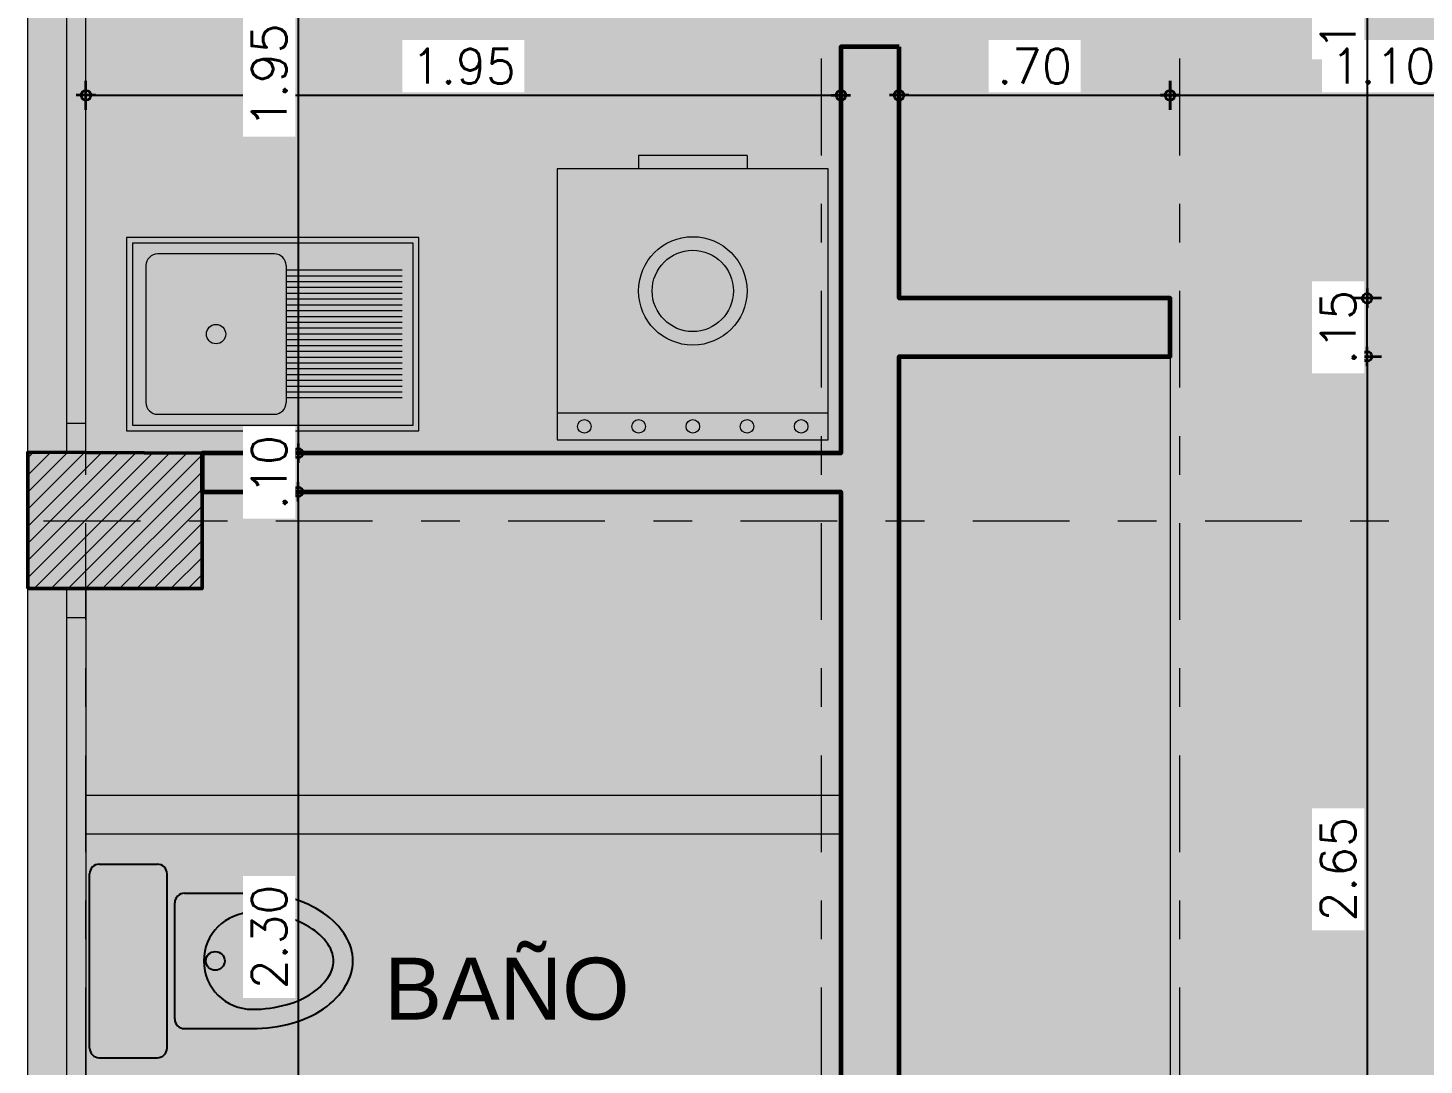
# Model space of a CAD drawing. Header units: metres. Extents: x -50 to 76, y -61 to 14.
# Drawn here: x -19.534 to -15.928, y 0.019 to 2.699 of the extents above; entities that cross this region are included whole.
import ezdxf

# ---------------------------------------------------------------- set-up
doc = ezdxf.new("R2010")
doc.units = ezdxf.units.M
doc.header["$MEASUREMENT"] = 0
doc.linetypes.add('CENTERX2', pattern=[4, 2.5, -0.5, 0.5, -0.5])
doc.linetypes.add('DASHDOT2', pattern=[0.5, 0.25, -0.125, 0, -0.125])
for name, color, linetype, lineweight in [('1 AREAS', 65, 'Continuous', 50), ('1 AREAS HACH', 250, 'Continuous', 9), ('1 CLOSETS', 71, 'Continuous', 18), ('1 COLUMNAS', 1, 'Continuous', 50), ('1 MUEBLES', 46, 'Continuous', 18), ('1 MUROS', 255, 'Continuous', 60), ('1 RELLENO COLUMNAS', 225, 'Continuous', 18), ('1 TEXTOS', 4, 'Continuous', 20), ('1 VENTANAS', 2, 'Continuous', 18), ('COTAS', 251, 'Continuous', 35), ('EJES', 251, 'CENTERX2', 0)]:
    doc.layers.add(name, color=color, linetype=linetype, lineweight=lineweight)
doc.styles.add('cotas', font='romans.shx')
doc.styles.add('Estilo_Generado_1', font='arial.ttf')
doc.dimstyles.new('COT-50', dxfattribs={"dimscale": 0.5, "dimtxt": 0.18, "dimasz": 0.05, "dimexe": 0.08, "dimexo": 0.1, "dimgap": 0.06, "dimtad": 1, "dimzin": 4, "dimdsep": 46, "dimtxsty": 'cotas', "dimblk1": 'COTA', "dimblk2": 'COTA', "dimsah": 1, "dimcen": 0.09, "dimse1": 1, "dimse2": 1, "dimclrd": 256, "dimclre": 253, "dimclrt": 14, "dimadec": 0, "dimazin": 0, "dimtfac": 1, "dimtix": 1, "dimtmove": 0, "dimatfit": 3, "dimldrblk": 'COTA', "dimfxl": 1, "dimtfill": 1, "dimtfillclr": 256, "dimtolj": 1, "dimtzin": 12, "dimarcsym": 0})

# ---------------------------------------------------------------- blocks, each defined once
blk = doc.blocks.new('water 01')
for p, q in [((0, -0.225), (0, 0.225)), ((0.025, 0.25), (0.175, 0.25)), ((0.2, -0.225), (0.2, 0.225)), ((0.22, -0.15), (0.22, 0.15)), ((0.245, 0.175), (0.42, 0.175)), ((0.245, -0.175), (0.42, -0.175)), ((0.025, -0.25), (0.175, -0.25))]:
    blk.add_line(p, q)
for points in [[(0.42, -0.175, 0.068078), (0.5234, -0.1609, 0.080305), (0.6038, -0.1237, 0.107082), (0.6622, -0.063, 0.138798), (0.68, 0, 0.138798), (0.6622, 0.063, 0.107082), (0.6038, 0.1237, 0.080305), (0.5234, 0.1609, 0.068078), (0.42, 0.175, 0.068078)], [(0.42, -0.125, 0.068078), (0.51, -0.1127, 0.080305), (0.5759, -0.0823, 0.107082), (0.6196, -0.0368, 0.138798), (0.63, 0, 0.138798), (0.6196, 0.0368, 0.107082), (0.5759, 0.0823, 0.080305), (0.51, 0.1127, 0.068078), (0.42, 0.125, 0.068078)]]:
    blk.add_lwpolyline(points, format="xyb")
blk.add_circle((0.3247, 0), 0.0243)
for centre, radius, start, end in [((0.025, 0.225), 0.025, 90, 180), ((0.175, 0.225), 0.025, 0, 90), ((0.245, 0.15), 0.025, 90, 180), ((0.42, 0), 0.125, 90, 270), ((0.245, -0.15), 0.025, 180, 270), ((0.025, -0.225), 0.025, 180, 270), ((0.175, -0.225), 0.025, 270, 0)]:
    blk.add_arc(centre, radius, start, end)
blk = doc.blocks.new('Muko05pl')
at = {"color": 0, "linetype": 'ByBlock'}
for p, q in [((0.35, -0.025), (-0.35, -0.025)), ((-0.35, -0.025), (-0.35, -0.725)), ((0.35, -0.725), (0.35, -0.025)), ((0.35, -0.095), (-0.35, -0.095)), ((-0.35, -0.725), (0.35, -0.725)), ((-0.14, -0.76), (-0.14, -0.725)), ((0.14, -0.76), (0.14, -0.725)), ((-0.14, -0.76), (0.14, -0.76))]:
    blk.add_line(p, q, dxfattribs=at)
for centre, radius in [((-0.28, -0.06), 0.0175), ((-0.14, -0.06), 0.0175), ((0, -0.06), 0.0175), ((0.14, -0.06), 0.0175), ((0.28, -0.06), 0.0175), ((0, -0.41), 0.14), ((0, -0.41), 0.105)]:
    blk.add_circle(centre, radius, dxfattribs=at)
blk = doc.blocks.new('LAVAD-1P')
at = {"color": 0, "ltscale": 0.2}
for p, q in [((0.5, 0.3775), (0, 0.3775)), ((0, 0.3775), (0, -0.3775)), ((0.485, 0.3625), (0.015, 0.3625)), ((0.015, 0.3625), (0.015, -0.3625)), ((0.485, -0.3625), (0.485, 0.3625)), ((0.5, -0.3775), (0.5, 0.3775)), ((0.085, 0.3345), (0.085, 0.0345)), ((0.1, 0.3345), (0.1, 0.0345)), ((0.115, 0.3345), (0.115, 0.0345)), ((0.13, 0.3345), (0.13, 0.0345)), ((0.145, 0.3345), (0.145, 0.0345)), ((0.16, 0.3345), (0.16, 0.0345)), ((0.175, 0.3345), (0.175, 0.0345)), ((0.19, 0.3345), (0.19, 0.0345)), ((0.205, 0.3345), (0.205, 0.0345)), ((0.22, 0.3345), (0.22, 0.0345)), ((0.235, 0.3345), (0.235, 0.0345)), ((0.25, 0.3345), (0.25, 0.0345)), ((0.265, 0.3345), (0.265, 0.0345)), ((0.28, 0.3345), (0.28, 0.0345)), ((0.295, 0.3345), (0.295, 0.0345)), ((0.31, 0.3345), (0.31, 0.0345)), ((0.325, 0.3345), (0.325, 0.0345)), ((0.34, 0.3345), (0.34, 0.0345)), ((0.355, 0.3345), (0.355, 0.0345)), ((0.37, 0.3345), (0.37, 0.0345)), ((0.385, 0.3345), (0.385, 0.0345)), ((0.4, 0.3345), (0.4, 0.0345)), ((0.415, 0.3345), (0.415, 0.0345)), ((0.043, 0.0045), (0.043, -0.2975)), ((0.073, 0.0345), (0.427, 0.0345)), ((0.457, -0.2975), (0.457, 0.0045)), ((0.073, -0.3275), (0.427, -0.3275)), ((0, -0.3775), (0.5, -0.3775)), ((0.015, -0.3625), (0.485, -0.3625))]:
    blk.add_line(p, q, dxfattribs=at)
blk.add_circle((0.25, -0.1465), 0.025, dxfattribs=at)
for centre, start, end in [((0.073, 0.0045), 90, 180), ((0.427, 0.0045), 360, 90), ((0.073, -0.2975), 180, 270), ((0.427, -0.2975), 270, 360)]:
    blk.add_arc(centre, 0.03, start, end, dxfattribs=at)
blk = doc.blocks.new('COTA')
for p, q in [((0, 1.5), (0, -1.5)), ((-1, 0), (1, 0))]:
    blk.add_line(p, q)
blk.add_circle((0, 0), 0.5)
blk = doc.blocks.new('*D48')
at = {"layer": 'COTAS', "lineweight": -2, "transparency": 16777216}
blk.add_line((-19.5095, 7.1419), (0.2405, 7.1419), dxfattribs=at)
at = {"layer": 'Defpoints', "color": 0, "transparency": 16777216}
for p in [(0.2655, 7.1419), (-19.5345, 4.75), (0.2655, 0.15)]:
    blk.add_point(p, dxfattribs=at)
at = {"layer": 'COTAS', "lineweight": -2, "transparency": 16777216, "xscale": 0.025, "yscale": 0.025, "zscale": 0.025, "rotation": 180}
blk.add_blockref('COTA', (-19.5345, 7.1419), dxfattribs=at)
at = {"layer": 'COTAS', "lineweight": -2, "transparency": 16777216, "xscale": 0.025, "yscale": 0.025, "zscale": 0.025}
blk.add_blockref('COTA', (0.2655, 7.1419), dxfattribs=at)
at = {"layer": 'COTAS', "color": 14, "transparency": 16777216, "insert": (-9.6024, 7.2169), "char_height": 0.09, "attachment_point": 5, "style": 'cotas', "bg_fill": 3, "box_fill_scale": 1.25, "bg_fill_color": 256, "bg_fill_true_color": 13158600, "bg_fill_transparency": 0}
blk.add_mtext('\\A1;19.80', dxfattribs=at)
blk = doc.blocks.new('*D65')
at = {"layer": 'COTAS', "lineweight": -2, "transparency": 16777216}
blk.add_line((-19.3595, 2.5245), (-17.4595, 2.5245), dxfattribs=at)
at = {"layer": 'Defpoints', "color": 0, "transparency": 16777216}
for p in [(-17.4345, 2.5245), (-19.3845, 1.6027), (-17.4345, 1.6)]:
    blk.add_point(p, dxfattribs=at)
at = {"layer": 'COTAS', "lineweight": -2, "transparency": 16777216, "xscale": 0.025, "yscale": 0.025, "zscale": 0.025, "rotation": 180}
blk.add_blockref('COTA', (-19.3845, 2.5245), dxfattribs=at)
at = {"layer": 'COTAS', "lineweight": -2, "transparency": 16777216, "xscale": 0.025, "yscale": 0.025, "zscale": 0.025}
blk.add_blockref('COTA', (-17.4345, 2.5245), dxfattribs=at)
at = {"layer": 'COTAS', "color": 14, "transparency": 16777216, "insert": (-18.4095, 2.5995), "char_height": 0.09, "attachment_point": 5, "style": 'cotas', "bg_fill": 3, "box_fill_scale": 1.25, "bg_fill_color": 256, "bg_fill_true_color": 13158600, "bg_fill_transparency": 0}
blk.add_mtext('\\A1;1.95', dxfattribs=at)
blk = doc.blocks.new('*D66')
at = {"layer": 'COTAS', "lineweight": -2, "transparency": 16777216}
blk.add_line((-17.2595, 2.5245), (-16.6095, 2.5245), dxfattribs=at)
at = {"layer": 'Defpoints', "color": 0, "transparency": 16777216}
for p in [(-16.5845, 2.5245), (-17.2845, 2), (-16.5845, 2)]:
    blk.add_point(p, dxfattribs=at)
at = {"layer": 'COTAS', "lineweight": -2, "transparency": 16777216, "xscale": 0.025, "yscale": 0.025, "zscale": 0.025, "rotation": 180}
blk.add_blockref('COTA', (-17.2845, 2.5245), dxfattribs=at)
at = {"layer": 'COTAS', "lineweight": -2, "transparency": 16777216, "xscale": 0.025, "yscale": 0.025, "zscale": 0.025}
blk.add_blockref('COTA', (-16.5845, 2.5245), dxfattribs=at)
at = {"layer": 'COTAS', "color": 14, "transparency": 16777216, "insert": (-16.9345, 2.5995), "char_height": 0.09, "attachment_point": 5, "style": 'cotas', "bg_fill": 3, "box_fill_scale": 1.25, "bg_fill_color": 256, "bg_fill_true_color": 13158600, "bg_fill_transparency": 0}
blk.add_mtext('\\A1;.70', dxfattribs=at)
blk = doc.blocks.new('*D67')
at = {"layer": 'COTAS', "lineweight": -2, "transparency": 16777216}
blk.add_line((-16.5595, 2.5245), (-15.5095, 2.5245), dxfattribs=at)
at = {"layer": 'Defpoints', "color": 0, "transparency": 16777216}
for p in [(-15.4845, 2.5245), (-15.4845, 2.3), (-16.5845, 2)]:
    blk.add_point(p, dxfattribs=at)
at = {"layer": 'COTAS', "lineweight": -2, "transparency": 16777216, "xscale": 0.025, "yscale": 0.025, "zscale": 0.025, "rotation": 180}
blk.add_blockref('COTA', (-16.5845, 2.5245), dxfattribs=at)
at = {"layer": 'COTAS', "lineweight": -2, "transparency": 16777216, "xscale": 0.025, "yscale": 0.025, "zscale": 0.025}
blk.add_blockref('COTA', (-15.4845, 2.5245), dxfattribs=at)
at = {"layer": 'COTAS', "color": 14, "transparency": 16777216, "insert": (-16.0345, 2.5995), "char_height": 0.09, "attachment_point": 5, "style": 'cotas', "bg_fill": 3, "box_fill_scale": 1.25, "bg_fill_color": 256, "bg_fill_true_color": 13158600, "bg_fill_transparency": 0}
blk.add_mtext('\\A1;1.10', dxfattribs=at)
blk = doc.blocks.new('*D111')
at = {"layer": 'COTAS', "lineweight": -2, "transparency": 16777216}
blk.add_line((-21.1634, 4.725), (-21.1634, -5.725), dxfattribs=at)
at = {"layer": 'Defpoints', "color": 0, "transparency": 16777216}
for p in [(-20.0345, 4.75), (-21.1634, -5.75), (-16.6345, -5.75)]:
    blk.add_point(p, dxfattribs=at)
at = {"layer": 'COTAS', "lineweight": -2, "transparency": 16777216, "xscale": 0.025, "yscale": 0.025, "zscale": 0.025}
for p, rotation in [((-21.1634, 4.75), 90), ((-21.1634, -5.75), 270)]:
    blk.add_blockref('COTA', p, dxfattribs=dict(at, rotation=rotation))
at = {"layer": 'COTAS', "color": 14, "transparency": 16777216, "insert": (-21.2384, -0.4815), "char_height": 0.09, "attachment_point": 5, "rotation": 90, "style": 'cotas', "bg_fill": 3, "box_fill_scale": 1.25, "bg_fill_color": 256, "bg_fill_true_color": 13158600, "bg_fill_transparency": 0}
blk.add_mtext('\\A1;10.50', dxfattribs=at)
blk = doc.blocks.new('*D122')
at = {"layer": 'COTAS', "lineweight": -2, "transparency": 16777216}
blk.add_line((-18.8365, 3.525), (-18.8365, 1.625), dxfattribs=at)
at = {"layer": 'Defpoints', "color": 0, "transparency": 16777216}
for p in [(-19.3845, 3.55), (-19.0845, 1.6), (-18.8365, 1.6)]:
    blk.add_point(p, dxfattribs=at)
at = {"layer": 'COTAS', "lineweight": -2, "transparency": 16777216, "xscale": 0.025, "yscale": 0.025, "zscale": 0.025}
for p, rotation in [((-18.8365, 3.55), 90), ((-18.8365, 1.6), 270)]:
    blk.add_blockref('COTA', p, dxfattribs=dict(at, rotation=rotation))
at = {"layer": 'COTAS', "color": 14, "transparency": 16777216, "insert": (-18.9115, 2.575), "char_height": 0.09, "attachment_point": 5, "rotation": 90, "style": 'cotas', "bg_fill": 3, "box_fill_scale": 1.25, "bg_fill_color": 256, "bg_fill_true_color": 13158600, "bg_fill_transparency": 0}
blk.add_mtext('\\A1;1.95', dxfattribs=at)
blk = doc.blocks.new('*D123')
at = {"layer": 'COTAS', "lineweight": -2, "transparency": 16777216}
blk.add_line((-18.8365, 1.475), (-18.8365, -0.775), dxfattribs=at)
at = {"layer": 'Defpoints', "color": 0, "transparency": 16777216}
for p in [(-19.0845, 1.5), (-19.2345, -0.8), (-18.8365, -0.8)]:
    blk.add_point(p, dxfattribs=at)
at = {"layer": 'COTAS', "lineweight": -2, "transparency": 16777216, "xscale": 0.025, "yscale": 0.025, "zscale": 0.025}
for p, rotation in [((-18.8365, 1.5), 90), ((-18.8365, -0.8), 270)]:
    blk.add_blockref('COTA', p, dxfattribs=dict(at, rotation=rotation))
at = {"layer": 'COTAS', "color": 14, "transparency": 16777216, "insert": (-18.9115, 0.35), "char_height": 0.09, "attachment_point": 5, "rotation": 90, "style": 'cotas', "bg_fill": 3, "box_fill_scale": 1.25, "bg_fill_color": 256, "bg_fill_true_color": 13158600, "bg_fill_transparency": 0}
blk.add_mtext('\\A1;2.30', dxfattribs=at)
blk = doc.blocks.new('*D124')
at = {"layer": 'COTAS', "lineweight": -2, "transparency": 16777216}
blk.add_line((-18.8365, 1.5), (-18.8365, 1.6), dxfattribs=at)
at = {"layer": 'Defpoints', "color": 0, "transparency": 16777216}
for p in [(-19.0845, 1.6), (-19.0845, 1.5)]:
    blk.add_point(p, dxfattribs=at)
at = {"layer": 'COTAS', "color": 14, "transparency": 16777216, "insert": (-18.9115, 1.55), "char_height": 0.09, "attachment_point": 5, "rotation": 90, "style": 'cotas', "bg_fill": 3, "box_fill_scale": 1.25, "bg_fill_color": 256, "bg_fill_true_color": 13158600, "bg_fill_transparency": 0}
blk.add_mtext('\\A1;.10', dxfattribs=at)
at = {"layer": 'Defpoints', "color": 0, "transparency": 16777216}
blk.add_point((-18.8365, 1.6), dxfattribs=at)
blk = doc.blocks.new('*D135')
at = {"layer": 'COTAS', "lineweight": -2, "transparency": 16777216}
blk.add_line((-16.0755, 1.825), (-16.0755, -0.775), dxfattribs=at)
at = {"layer": 'Defpoints', "color": 0, "transparency": 16777216}
for p in [(-17.2845, 1.85), (-17.2845, -0.8), (-16.0755, -0.8)]:
    blk.add_point(p, dxfattribs=at)
at = {"layer": 'COTAS', "lineweight": -2, "transparency": 16777216, "xscale": 0.025, "yscale": 0.025, "zscale": 0.025}
for p, rotation in [((-16.0755, 1.85), 90), ((-16.0755, -0.8), 270)]:
    blk.add_blockref('COTA', p, dxfattribs=dict(at, rotation=rotation))
at = {"layer": 'COTAS', "color": 14, "transparency": 16777216, "insert": (-16.1505, 0.525), "char_height": 0.09, "attachment_point": 5, "rotation": 90, "style": 'cotas', "bg_fill": 3, "box_fill_scale": 1.25, "bg_fill_color": 256, "bg_fill_true_color": 13158600, "bg_fill_transparency": 0}
blk.add_mtext('\\A1;2.65', dxfattribs=at)
blk = doc.blocks.new('*D136')
at = {"layer": 'COTAS', "lineweight": -2, "transparency": 16777216}
blk.add_line((-16.0755, 1.85), (-16.0755, 2), dxfattribs=at)
at = {"layer": 'Defpoints', "color": 0, "transparency": 16777216}
for p in [(-16.5845, 2), (-16.5845, 1.85)]:
    blk.add_point(p, dxfattribs=at)
at = {"layer": 'COTAS', "color": 14, "transparency": 16777216, "insert": (-16.1505, 1.925), "char_height": 0.09, "attachment_point": 5, "rotation": 90, "style": 'cotas', "bg_fill": 3, "box_fill_scale": 1.25, "bg_fill_color": 256, "bg_fill_true_color": 13158600, "bg_fill_transparency": 0}
blk.add_mtext('\\A1;.15', dxfattribs=at)
at = {"layer": 'Defpoints', "color": 0, "transparency": 16777216}
blk.add_point((-16.0755, 2), dxfattribs=at)
blk = doc.blocks.new('*D137')
at = {"layer": 'COTAS', "lineweight": -2, "transparency": 16777216}
blk.add_line((-16.0755, 3.525), (-16.0755, 2.025), dxfattribs=at)
at = {"layer": 'Defpoints', "color": 0, "transparency": 16777216}
for p in [(-16.7845, 3.55), (-16.5845, 2), (-16.0755, 2)]:
    blk.add_point(p, dxfattribs=at)
at = {"layer": 'COTAS', "lineweight": -2, "transparency": 16777216, "xscale": 0.025, "yscale": 0.025, "zscale": 0.025}
for p, rotation in [((-16.0755, 3.55), 90), ((-16.0755, 2), 270)]:
    blk.add_blockref('COTA', p, dxfattribs=dict(at, rotation=rotation))
at = {"layer": 'COTAS', "color": 14, "transparency": 16777216, "insert": (-16.1505, 2.775), "char_height": 0.09, "attachment_point": 5, "rotation": 90, "style": 'cotas', "bg_fill": 3, "box_fill_scale": 1.25, "bg_fill_color": 256, "bg_fill_true_color": 13158600, "bg_fill_transparency": 0}
blk.add_mtext('\\A1;1.55', dxfattribs=at)

msp = doc.modelspace()

# ---------------------------------------------------------------- hatches: boundary and pattern name
at = {"layer": '1 AREAS HACH'}
h = msp.add_hatch(dxfattribs=at)
h.set_pattern_fill('ANGLE', color=256)
h.set_pattern_definition([(0, (-39.43992, 0), (0, 0.275), [0.2, -0.075]), (90, (-39.43992, 0), (-0.275, 2e-17), [0.2, -0.075])])
h.paths.add_polyline_path([(-15.4845, 4.75), (-19.2345, 4.75), (-19.5345, 4.75), (-19.5345, -4.5), (-16.6345, -4.5), (-16.6345, -5.75), (-12.2845, -5.75), (-12.2845, -4.5), (-10.5845, -4.5), (-10.5845, -5.3), (-10.1845, -5.3), (-10.1845, -4.5), (-5.2345, -4.5), (-5.2345, -5.3), (-5.0845, -5.3), (-5.0845, -6.8), (0.2655, -6.8), (0.2655, 0.15), (-1.0345, 0.15), (-1.0345, 2.15), (-0.4345, 2.15), (-0.4345, 4.55), (-0.7345, 4.55), (-0.7345, 4.25), (-6.3145, 4.25), (-6.3145, 4.55), (-6.6845, 4.55), (-6.6845, 1.4), (-10.8845, 1.4), (-10.8845, 2.55), (-11.0845, 2.55), (-11.0845, 4.75), (-10.8845, 4.75), (-10.8845, 5.9), (-11.2345, 5.9), (-11.2345, 5.35), (-15.4845, 5.35)])
at = {"layer": '1 RELLENO COLUMNAS'}
h = msp.add_hatch(dxfattribs=at)
h.set_pattern_fill('ANSI31', color=256, scale=0.25)
h.set_pattern_definition([(45, (-1840.654124, 942.824767), (-0.0220970869, 0.0220970869), [])])
h.paths.add_polyline_path([(-15.1345, 5.35), (-15.4845, 5.35), (-15.4845, 5.15), (-15.1345, 5.15)])
h.paths.add_polyline_path([(-10.8845, 5.9), (-11.2345, 5.9), (-11.2345, 5.75), (-11.2345, 4.75), (-11.0595, 4.75), (-10.8845, 4.75)])
h.paths.add_polyline_path([(-10.8845, 2.55), (-11.2345, 2.55), (-11.2345, 1.6), (-11.2345, 1.25), (-10.8845, 1.25), (-10.8845, 1.6)])
h.paths.add_polyline_path([(-4.9345, 2.1), (-5.2345, 2.1), (-5.2345, 1.25), (-4.9345, 1.25), (-4.9345, 1.6)])
h.paths.add_polyline_path([(-6.3145, 4.55), (-6.6845, 4.55), (-6.6845, 3.9), (-6.3145, 3.9), (-6.3145, 4.25)])
h.paths.add_polyline_path([(-0.4345, 4.55), (-0.7345, 4.55), (-0.7345, 3.9), (-0.4345, 3.9)])
h.paths.add_polyline_path([(-1.0345, -2.65), (-1.3845, -2.65), (-1.3845, -3.75), (-1.0345, -3.75), (-1.0345, -3.45)])
h.paths.add_polyline_path([(-4.9345, -3.95), (-5.2345, -3.95), (-5.2345, -5.3), (-4.9345, -5.3)])
h.paths.add_polyline_path([(-10.1845, -3.95), (-10.5845, -3.95), (-10.5845, -5.3), (-10.1845, -5.3)])
h.paths.add_polyline_path([(-10.1845, -7.4), (-10.5845, -7.4), (-10.5845, -8.75), (-10.1845, -8.75)])
h.paths.add_polyline_path([(-12.0845, -4.2), (-12.5345, -4.2), (-12.5345, -4.5), (-12.2845, -4.5), (-12.0845, -4.5)])
h.paths.add_polyline_path([(-12.2845, -2.1), (-12.5345, -2.1), (-12.5345, -2.9), (-12.2845, -2.9)])
h.paths.add_polyline_path([(-16.3345, -2.601), (-16.6345, -2.601), (-16.6345, -2.901), (-16.4845, -2.901), (-16.4845, -2.9), (-16.3345, -2.9)])
h.paths.add_polyline_path([(-16.4845, -4.2), (-16.7845, -4.2), (-17.0845, -4.2), (-17.0845, -4.5), (-16.4845, -4.5)])
h.paths.add_polyline_path([(-18.9345, -4.2), (-19.5345, -4.2), (-19.5345, -4.5), (-19.2345, -4.5), (-18.9345, -4.5)])
h.paths.add_polyline_path([(-19.2345, -0.8), (-19.5345, -0.8), (-19.5345, -1.1), (-19.2345, -1.1)])
h.paths.add_polyline_path([(-16.4845, -0.8), (-16.7845, -0.8), (-16.7845, -1.1), (-16.4845, -1.1)])
h.paths.add_polyline_path([(-19.0845, 1.6), (-19.3074, 1.6013), (-19.5345, 1.6013), (-19.5345, 1.25), (-19.3095, 1.25), (-19.0845, 1.25)])
h.paths.add_polyline_path([(-15.1345, 2.3), (-15.4845, 2.3), (-15.4845, 1.25), (-15.1345, 1.25)])

# ---------------------------------------------------------------- linework, layer by layer
at = {"layer": '1 AREAS', "lineweight": 13}
msp.add_lwpolyline([(-10.5845, -4.5), (-12.2845, -4.5), (-12.2845, -5.75), (-12.2845, -5.75), (-12.2845, -5.75), (-12.2845, -5.75), (-16.6345, -5.75), (-16.6345, -5.75), (-16.6345, -4.5), (-19.5345, -4.5), (-19.5345, 4.75), (-19.2345, 4.75), (-19.2345, 4.75), (-19.2345, 4.75), (-15.4845, 4.75), (-15.4845, 5.35), (-15.4845, 5.35), (-11.2345, 5.35), (-11.2345, 5.9), (-10.8845, 5.9)], dxfattribs=at)
at = {"layer": '1 CLOSETS'}
for p, q in [((-19.3845, 0.7166), (-17.4345, 0.7166)), ((-19.3845, 0.6166), (-17.4345, 0.6166))]:
    msp.add_line(p, q, dxfattribs=at)
at = {"layer": '1 MUEBLES'}
msp.add_line((-16.5845, 1.85), (-16.5845, -0.1384), dxfattribs=at)
at = {"layer": '1 MUROS'}
msp.add_lwpolyline([(-17.2845, 2.65), (-17.4345, 2.65), (-17.4345, 1.6), (-19.0845, 1.6), (-19.0845, 1.5), (-17.4345, 1.5), (-17.4345, -0.95), (-16.7845, -0.95), (-16.7845, -0.8), (-17.2845, -0.8), (-17.2845, 1.85), (-16.5845, 1.85), (-16.5845, 2), (-17.2845, 2)], close=True, dxfattribs=at)
at = {"layer": '1 VENTANAS'}
for p, q in [((-19.4345, 3.55), (-19.4345, 1.6027)), ((-19.3845, 1.6027), (-19.3845, 3.55)), ((-19.4345, 1.6777), (-19.3845, 1.6777)), ((-19.4345, 1.25), (-19.4345, -0.8)), ((-19.3845, 1.25), (-19.3845, -0.8)), ((-19.4345, 1.175), (-19.3845, 1.175))]:
    msp.add_line(p, q, dxfattribs=at)

# ---------------------------------------------------------------- block references
msp.add_blockref('water 01', (-19.3752, 0.2882))
at = {"layer": '1 MUEBLES'}
for name, p, rotation in [('Muko05pl', (-17.8172, 1.6091), 180), ('LAVAD-1P', (-18.9021, 2.1575), 270)]:
    msp.add_blockref(name, p, dxfattribs=dict(at, rotation=rotation))

# ---------------------------------------------------------------- texts
at = {"layer": '1 TEXTOS', "insert": (-18.614, 0.2966), "char_height": 0.16, "attachment_point": 1, "style": 'Estilo_Generado_1'}
msp.add_mtext('\\A1;BAÑO', dxfattribs=at)

# ---------------------------------------------------------------- next in the draw order: dimensions: what is measured, and where the dimension line sits
at = {"layer": 'COTAS'}
dim = msp.add_linear_dim(base=(0.2655, 7.1419), p1=(-19.5345, 4.75), p2=(0.2655, 0.15), dimstyle='COT-50', dxfattribs=at)
dim.commit()
dim.dimension.update_dxf_attribs({"geometry": '*D48', "text_midpoint": (-9.6024, 7.1419), "dimtype": 160})

# ---------------------------------------------------------------- next in the draw order: dimensions: what is measured, and where the dimension line sits
for base, p1, p2, picture, middle in [((-17.4345, 2.5245), (-19.3845, 1.6027), (-17.4345, 1.6), '*D65', (-18.4095, 2.5995)), ((-16.5845, 2.5245), (-17.2845, 2), (-16.5845, 2), '*D66', (-16.9345, 2.5995))]:
    dim = msp.add_linear_dim(base=base, p1=p1, p2=p2, dimstyle='COT-50', dxfattribs=at)
    dim.commit()
    dim.dimension.update_dxf_attribs({"geometry": picture, "text_midpoint": middle})

# ---------------------------------------------------------------- next in the draw order: dimensions: what is measured, and where the dimension line sits
dim = msp.add_linear_dim(base=(-21.1634, -5.75), p1=(-20.0345, 4.75), p2=(-16.6345, -5.75), angle=90, dimstyle='COT-50', dxfattribs=at)
dim.commit()
dim.dimension.update_dxf_attribs({"geometry": '*D111', "text_midpoint": (-21.1634, -0.4815), "dimtype": 160})
dim = msp.add_linear_dim(base=(-15.4845, 2.5245), p1=(-16.5845, 2), p2=(-15.4845, 2.3), dimstyle='COT-50', dxfattribs=at)
dim.commit()
dim.dimension.update_dxf_attribs({"geometry": '*D67', "text_midpoint": (-16.0345, 2.5995)})

# ---------------------------------------------------------------- next in the draw order: linework, layer by layer
at = {"layer": 'EJES', "linetype": 'DASHDOT2'}
msp.add_line((-17.4845, -10.2308), (-17.4845, 7.233), dxfattribs=at)
msp.add_line((-17.4845, -10.2308), (-17.4845, 7.233), dxfattribs=at)

# ---------------------------------------------------------------- next in the draw order: dimensions: what is measured, and where the dimension line sits
at = {"layer": 'COTAS'}
for base, p1, p2, picture, middle in [((-18.8365, 1.6), (-19.3845, 3.55), (-19.0845, 1.6), '*D122', (-18.9115, 2.575)), ((-16.0755, -0.8), (-17.2845, 1.85), (-17.2845, -0.8), '*D135', (-16.1505, 0.525)), ((-18.8365, -0.8), (-19.0845, 1.5), (-19.2345, -0.8), '*D123', (-18.9115, 0.35))]:
    dim = msp.add_linear_dim(base=base, p1=p1, p2=p2, angle=90, dimstyle='COT-50', dxfattribs=at)
    dim.commit()
    dim.dimension.update_dxf_attribs({"geometry": picture, "text_midpoint": middle})

# ---------------------------------------------------------------- next in the draw order: linework, layer by layer
at = {"layer": 'EJES', "linetype": 'DASHDOT2'}
msp.add_line((-19.3845, -10.2308), (-19.3845, 7.233), dxfattribs=at)
msp.add_line((-19.3845, -10.2308), (-19.3845, 7.233), dxfattribs=at)

# ---------------------------------------------------------------- next in the draw order: dimensions: what is measured, and where the dimension line sits
at = {"layer": 'COTAS'}
for base, p1, p2, picture, middle in [((-16.0755, 2), (-16.5845, 1.85), (-16.5845, 2), '*D136', (-16.1505, 1.925)), ((-18.8365, 1.6), (-19.0845, 1.5), (-19.0845, 1.6), '*D124', (-18.9115, 1.55))]:
    dim = msp.add_linear_dim(base=base, p1=p1, p2=p2, angle=90, dimstyle='COT-50', dxfattribs=at)
    dim.commit()
    dim.dimension.update_dxf_attribs({"geometry": picture, "text_midpoint": middle})

# ---------------------------------------------------------------- next in the draw order: linework, layer by layer
at = {"layer": '1 COLUMNAS'}
msp.add_lwpolyline([(-19.5345, 1.25), (-19.5345, 1.6027), (-19.0845, 1.6), (-19.0845, 1.25)], close=True, dxfattribs=at)
at = {"layer": 'EJES', "linetype": 'DASHDOT2'}
msp.add_line((-21.2941, 1.425), (2.315, 1.425), dxfattribs=at)

# ---------------------------------------------------------------- next in the draw order: dimensions: what is measured, and where the dimension line sits
at = {"layer": 'COTAS'}
dim = msp.add_linear_dim(base=(-16.0755, 2), p1=(-16.7845, 3.55), p2=(-16.5845, 2), angle=90, dimstyle='COT-50', dxfattribs=at)
dim.commit()
dim.dimension.update_dxf_attribs({"geometry": '*D137', "text_midpoint": (-16.1505, 2.775)})

# ---------------------------------------------------------------- next in the draw order: linework, layer by layer
at = {"layer": 'EJES', "linetype": 'DASHDOT2'}
msp.add_line((-16.5595, -10.2308), (-16.5595, 7.233), dxfattribs=at)
msp.add_line((-16.5595, -10.2308), (-16.5595, 7.233), dxfattribs=at)

doc.saveas('drawing.dxf')
